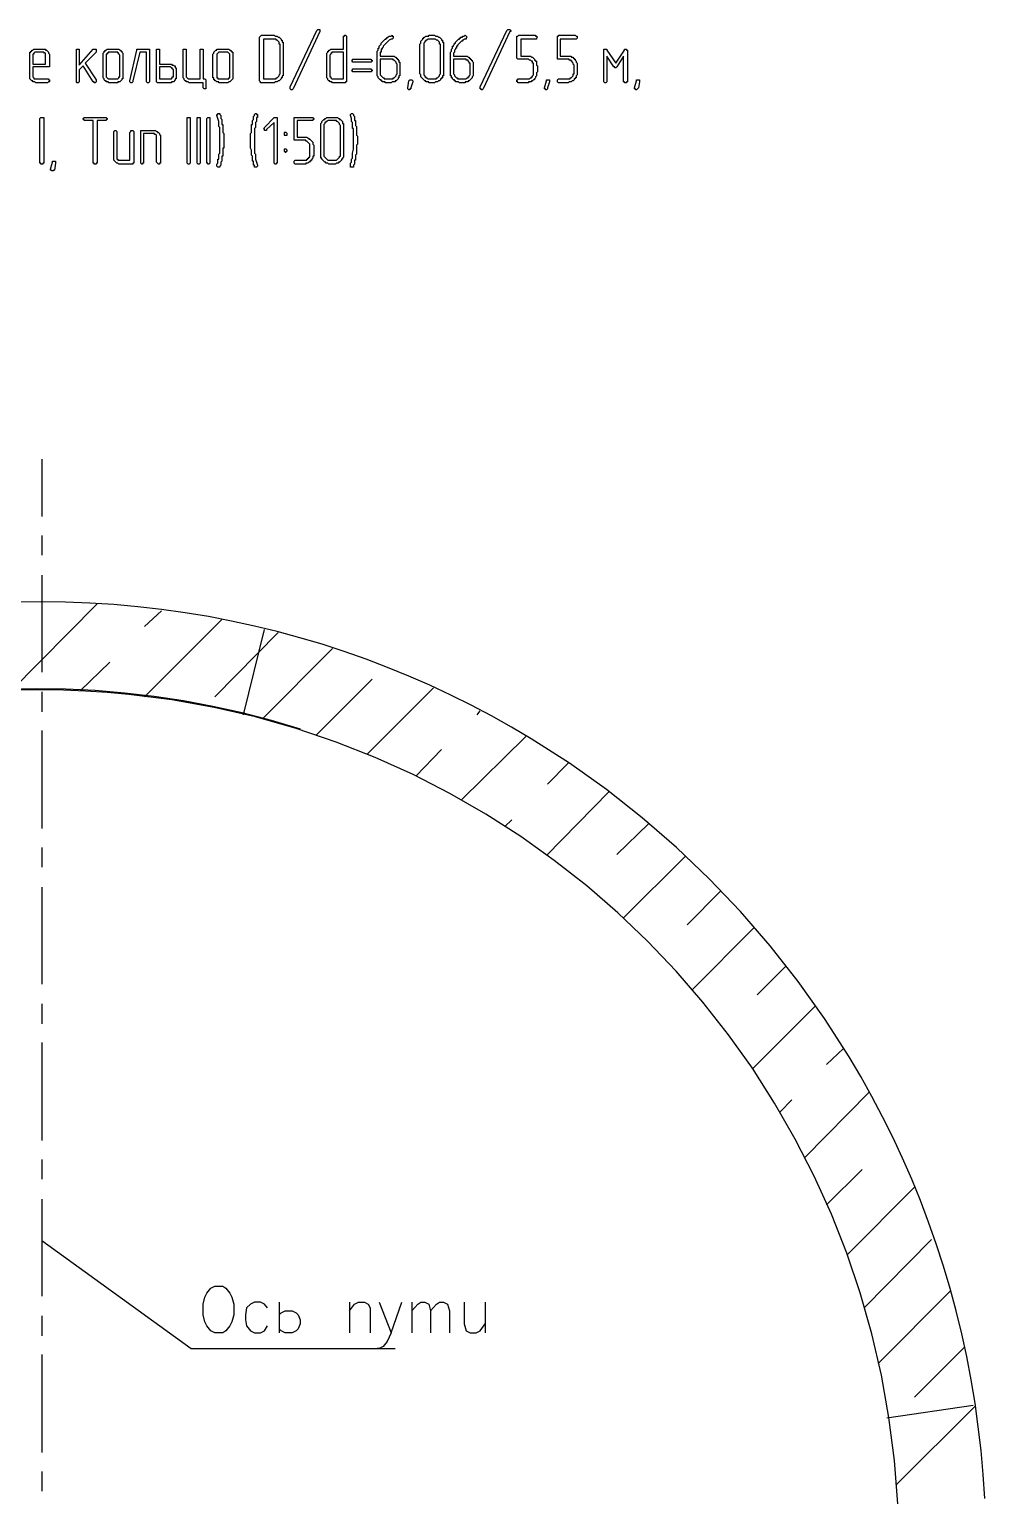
# Model space of a CAD drawing. Header units: millimetres. Extents: x 1 to 1188, y 1 to 840.
# Drawn here: x 634.8 to 696.1, y 267.4 to 361.5 of the extents above; entities that cross this region are included whole.
import ezdxf

# ---------------------------------------------------------------- set-up
doc = ezdxf.new("R2010")
doc.units = ezdxf.units.MM
doc.layers.add('GEOMETRY', color=7, linetype='Continuous')
doc.layers.add('TEXT_OUTLINE', color=7, linetype='Continuous')

msp = doc.modelspace()

# ---------------------------------------------------------------- linework, layer by layer
at = {"layer": 'GEOMETRY'}
for points in [[(653.485, 361.385), (651.771, 357.703), (651.707, 357.639), (651.644, 357.639), (651.581, 357.703), (651.581, 357.83), (653.295, 361.448), (653.358, 361.513), (653.485, 361.513)], [(665.678, 361.385), (663.964, 357.703), (663.9, 357.639), (663.835, 357.639), (663.835, 357.703), (663.772, 357.703), (663.772, 357.83), (665.488, 361.448), (665.551, 361.513), (665.678, 361.513), (665.741, 361.448), (665.741, 361.385)], [(651.135, 358.782), (651.135, 358.528), (651.072, 358.528), (651.072, 358.402), (651.009, 358.402), (651.009, 358.338), (650.945, 358.273), (650.882, 358.21), (650.819, 358.21), (650.755, 358.147), (650.628, 358.147), (650.565, 358.083), (649.676, 358.083), (649.676, 358.147), (649.613, 358.21), (649.613, 361.005), (649.739, 361.131), (650.565, 361.131), (650.628, 361.068), (650.755, 361.068), (650.819, 361.005), (650.882, 361.005), (651.009, 360.878), (651.009, 360.814), (651.072, 360.814), (651.072, 360.688), (651.135, 360.688)], [(650.945, 358.782), (650.945, 360.56), (650.882, 360.56), (650.882, 360.688), (650.755, 360.814), (650.692, 360.814), (650.692, 360.878), (649.866, 360.878), (649.866, 358.338), (650.692, 358.338), (650.692, 358.402), (650.755, 358.402), (650.882, 358.528), (650.882, 358.592), (650.945, 358.655)], [(655.009, 360.243), (655.009, 361.068), (655.073, 361.068), (655.073, 361.131), (655.136, 361.131), (655.201, 361.068), (655.201, 358.147), (655.136, 358.147), (655.136, 358.083), (654.31, 358.083), (654.247, 358.147), (654.12, 358.147), (654.12, 358.21), (654.057, 358.21), (653.994, 358.273), (653.994, 358.338), (653.93, 358.402), (653.93, 359.989), (653.994, 360.052), (653.994, 360.116), (654.057, 360.116), (654.057, 360.179), (654.12, 360.179), (654.184, 360.243)], [(657.169, 359.671), (657.169, 360.116), (657.232, 360.179), (657.232, 360.306), (657.295, 360.306), (657.295, 360.433), (657.422, 360.56), (657.422, 360.623), (657.485, 360.688), (657.55, 360.751), (657.677, 360.878), (657.74, 360.878), (657.74, 360.941), (657.804, 360.941), (657.804, 361.005), (657.867, 361.005), (657.931, 361.068), (658.057, 361.068), (658.121, 361.131), (658.121, 361.068), (658.184, 361.068), (658.184, 360.941), (658.121, 360.878), (658.057, 360.878), (657.931, 360.814), (657.804, 360.688), (657.74, 360.623), (657.55, 360.433), (657.55, 360.369), (657.485, 360.306), (657.485, 360.243), (657.422, 360.243), (657.422, 360.052), (657.359, 360.052), (657.359, 359.798), (658.248, 359.798), (658.311, 359.734), (658.376, 359.734), (658.376, 359.671), (658.439, 359.671), (658.439, 359.607), (658.502, 359.607), (658.502, 359.544), (658.566, 359.544), (658.566, 359.417), (658.629, 359.417), (658.629, 358.528), (658.566, 358.528), (658.566, 358.402), (658.502, 358.402), (658.502, 358.338), (658.439, 358.273), (658.376, 358.21), (658.311, 358.21), (658.311, 358.147), (658.121, 358.147), (658.057, 358.083), (657.677, 358.083), (657.677, 358.147), (657.485, 358.147), (657.485, 358.21), (657.422, 358.21), (657.422, 358.273), (657.359, 358.273), (657.295, 358.338), (657.232, 358.402), (657.232, 358.465), (657.169, 358.528)], [(661.423, 358.782), (661.423, 358.528), (661.359, 358.528), (661.359, 358.402), (661.296, 358.402), (661.296, 358.338), (661.232, 358.338), (661.232, 358.273), (661.169, 358.21), (661.106, 358.21), (661.042, 358.147), (660.915, 358.147), (660.852, 358.083), (660.47, 358.083), (660.47, 358.147), (660.28, 358.147), (660.28, 358.21), (660.217, 358.21), (660.153, 358.273), (660.09, 358.338), (659.963, 358.465), (659.963, 358.592), (659.898, 358.655), (659.898, 360.56), (659.963, 360.623), (659.963, 360.751), (660.09, 360.878), (660.09, 360.941), (660.153, 360.941), (660.153, 361.005), (660.217, 361.005), (660.28, 361.068), (660.47, 361.068), (660.47, 361.131), (660.852, 361.131), (660.915, 361.068), (661.042, 361.068), (661.106, 361.005), (661.169, 361.005), (661.296, 360.878), (661.296, 360.814), (661.359, 360.814), (661.359, 360.688), (661.423, 360.688)], [(661.232, 358.782), (661.232, 360.56), (661.169, 360.56), (661.169, 360.688), (661.042, 360.814), (660.979, 360.814), (660.915, 360.878), (660.407, 360.878), (660.344, 360.814), (660.28, 360.814), (660.28, 360.751), (660.217, 360.751), (660.217, 360.688), (660.153, 360.623), (660.153, 358.592), (660.217, 358.528), (660.217, 358.465), (660.28, 358.465), (660.28, 358.402), (660.344, 358.402), (660.407, 358.338), (660.979, 358.338), (660.979, 358.402), (661.042, 358.402), (661.169, 358.528), (661.169, 358.592), (661.232, 358.655)], [(661.868, 359.671), (661.868, 360.052), (661.931, 360.116), (661.931, 360.243), (661.994, 360.306), (661.994, 360.433), (662.058, 360.433), (662.058, 360.496), (662.121, 360.56), (662.121, 360.623), (662.185, 360.623), (662.185, 360.688), (662.248, 360.751), (662.313, 360.814), (662.376, 360.878), (662.439, 360.878), (662.439, 360.941), (662.503, 360.941), (662.503, 361.005), (662.63, 361.005), (662.63, 361.068), (662.756, 361.068), (662.82, 361.131), (662.947, 361.005), (662.883, 360.941), (662.883, 360.878), (662.756, 360.878), (662.693, 360.814), (662.63, 360.814), (662.63, 360.751), (662.566, 360.751), (662.503, 360.688), (662.439, 360.623), (662.313, 360.496), (662.313, 360.433), (662.248, 360.433), (662.248, 360.306), (662.185, 360.306), (662.185, 360.243), (662.121, 360.179), (662.121, 360.052), (662.058, 359.989), (662.058, 359.798), (662.947, 359.798), (663.01, 359.734), (663.073, 359.734), (663.073, 359.671), (663.138, 359.671), (663.138, 359.607), (663.202, 359.607), (663.202, 359.544), (663.265, 359.544), (663.265, 359.481), (663.328, 359.417), (663.328, 358.528), (663.265, 358.465), (663.265, 358.402), (663.202, 358.338), (663.138, 358.273), (663.073, 358.21), (663.01, 358.21), (663.01, 358.147), (662.82, 358.147), (662.82, 358.083), (662.439, 358.083), (662.376, 358.147), (662.185, 358.147), (662.185, 358.21), (662.121, 358.21), (662.121, 358.273), (662.058, 358.273), (661.994, 358.338), (661.994, 358.402), (661.931, 358.402), (661.931, 358.528), (661.868, 358.528)], [(667.456, 358.782), (667.392, 358.719), (667.392, 358.528), (667.329, 358.465), (667.329, 358.402), (667.265, 358.338), (667.265, 358.273), (667.202, 358.273), (667.139, 358.21), (667.075, 358.21), (667.075, 358.147), (666.884, 358.147), (666.884, 358.083), (666.185, 358.083), (666.185, 358.147), (666.122, 358.147), (666.122, 358.273), (666.185, 358.273), (666.185, 358.338), (666.947, 358.338), (667.01, 358.402), (667.075, 358.402), (667.075, 358.465), (667.139, 358.465), (667.139, 358.528), (667.202, 358.592), (667.202, 359.354), (667.139, 359.354), (667.139, 359.481), (667.075, 359.481), (667.01, 359.544), (666.947, 359.544), (666.884, 359.607), (666.185, 359.607), (666.122, 359.671), (666.122, 361.068), (666.185, 361.068), (666.248, 361.131), (667.329, 361.131), (667.329, 361.068), (667.392, 361.068), (667.456, 361.005), (667.392, 360.941), (667.392, 360.878), (666.377, 360.878), (666.377, 359.798), (667.01, 359.798), (667.075, 359.734), (667.139, 359.734), (667.265, 359.607), (667.265, 359.544), (667.329, 359.544), (667.329, 359.481), (667.392, 359.481), (667.392, 359.227), (667.456, 359.164)], [(669.995, 358.782), (669.995, 358.592), (669.932, 358.528), (669.932, 358.402), (669.869, 358.402), (669.869, 358.338), (669.805, 358.338), (669.805, 358.273), (669.742, 358.21), (669.678, 358.21), (669.615, 358.147), (669.488, 358.147), (669.423, 358.083), (668.789, 358.083), (668.726, 358.147), (668.726, 358.273), (668.789, 358.338), (669.552, 358.338), (669.552, 358.402), (669.615, 358.402), (669.742, 358.528), (669.742, 358.655), (669.805, 358.655), (669.805, 359.227), (669.742, 359.29), (669.742, 359.354), (669.678, 359.417), (669.678, 359.481), (669.615, 359.481), (669.615, 359.544), (669.488, 359.544), (669.488, 359.607), (668.726, 359.607), (668.726, 361.068), (668.789, 361.068), (668.789, 361.131), (669.869, 361.131), (669.932, 361.068), (669.995, 361.068), (669.995, 360.941), (669.932, 360.878), (668.916, 360.878), (668.916, 359.798), (669.615, 359.798), (669.615, 359.734), (669.742, 359.734), (669.742, 359.671), (669.805, 359.671), (669.805, 359.607), (669.869, 359.607), (669.869, 359.544), (669.932, 359.481), (669.932, 359.417), (669.995, 359.354)], [(635.07, 359.1), (635.07, 358.465), (635.134, 358.402), (635.134, 358.338), (636.086, 358.338), (636.086, 358.273), (636.151, 358.273), (636.151, 358.147), (636.086, 358.147), (636.023, 358.083), (635.26, 358.083), (635.197, 358.147), (635.07, 358.147), (635.07, 358.21), (635.007, 358.21), (634.944, 358.273), (634.88, 358.338), (634.88, 360.052), (634.944, 360.052), (634.944, 360.116), (635.007, 360.116), (635.007, 360.179), (635.07, 360.179), (635.134, 360.243), (635.896, 360.243), (635.896, 360.179), (635.959, 360.179), (636.086, 360.052), (636.086, 359.989), (636.151, 359.926), (636.151, 359.1)], [(635.07, 359.29), (635.896, 359.29), (635.896, 359.989), (635.832, 359.989), (635.769, 360.052), (635.197, 360.052), (635.134, 359.989), (635.134, 359.926), (635.07, 359.926)], [(638.435, 359.354), (639.134, 358.273), (639.134, 358.147), (639.071, 358.083), (639.007, 358.083), (639.007, 358.147), (638.944, 358.147), (638.309, 359.164), (638.055, 358.909), (638.055, 358.147), (637.992, 358.083), (637.928, 358.083), (637.865, 358.147), (637.865, 360.243), (638.055, 360.243), (638.055, 359.227), (638.944, 360.243), (639.134, 360.243), (639.134, 360.052)], [(640.848, 358.528), (640.848, 358.338), (640.785, 358.338), (640.785, 358.273), (640.658, 358.147), (640.531, 358.147), (640.531, 358.083), (639.96, 358.083), (639.896, 358.147), (639.769, 358.147), (639.769, 358.21), (639.706, 358.21), (639.643, 358.273), (639.643, 358.338), (639.579, 358.402), (639.579, 359.989), (639.643, 360.052), (639.643, 360.116), (639.706, 360.116), (639.706, 360.179), (639.769, 360.179), (639.833, 360.243), (640.595, 360.243), (640.658, 360.179), (640.722, 360.179), (640.722, 360.116), (640.785, 360.116), (640.785, 360.052), (640.848, 359.989)], [(640.658, 358.528), (640.658, 359.861), (640.595, 359.926), (640.595, 359.989), (640.531, 359.989), (640.531, 360.052), (639.896, 360.052), (639.896, 359.989), (639.833, 359.989), (639.833, 359.926), (639.769, 359.926), (639.769, 358.465), (639.896, 358.338), (640.531, 358.338), (640.595, 358.402), (640.595, 358.465), (640.658, 358.465)], [(642.564, 358.21), (642.564, 358.147), (642.501, 358.083), (642.436, 358.083), (642.373, 358.147), (642.373, 360.052), (641.929, 360.052), (641.484, 358.21), (641.484, 358.147), (641.42, 358.083), (641.357, 358.083), (641.294, 358.147), (641.294, 358.21), (641.739, 360.179), (641.739, 360.243), (642.564, 360.243)], [(643.198, 359.29), (643.96, 359.29), (644.023, 359.227), (644.088, 359.227), (644.152, 359.164), (644.215, 359.164), (644.215, 359.035), (644.278, 359.035), (644.278, 358.338), (644.215, 358.338), (644.215, 358.273), (644.088, 358.147), (643.96, 358.147), (643.96, 358.083), (643.071, 358.083), (643.008, 358.147), (643.008, 360.243), (643.198, 360.243)], [(645.802, 358.338), (645.802, 360.243), (645.993, 360.243), (645.993, 358.338), (646.119, 358.338), (646.183, 358.273), (646.183, 357.703), (646.056, 357.703), (645.993, 357.766), (645.993, 358.083), (645.104, 358.083), (645.04, 358.147), (644.914, 358.147), (644.914, 358.21), (644.85, 358.21), (644.785, 358.273), (644.785, 358.338), (644.722, 358.402), (644.722, 360.243), (644.914, 360.243), (644.914, 358.465), (645.04, 358.338)], [(647.897, 358.528), (647.897, 358.338), (647.834, 358.273), (647.707, 358.147), (647.644, 358.147), (647.58, 358.083), (647.008, 358.083), (647.008, 358.147), (646.881, 358.147), (646.818, 358.21), (646.755, 358.21), (646.755, 358.273), (646.691, 358.273), (646.691, 358.402), (646.628, 358.402), (646.628, 359.926), (646.691, 359.989), (646.691, 360.052), (646.818, 360.179), (646.881, 360.179), (646.881, 360.243), (647.644, 360.243), (647.707, 360.179), (647.77, 360.179), (647.77, 360.116), (647.834, 360.116), (647.834, 360.052), (647.897, 360.052)], [(647.707, 358.528), (647.707, 359.926), (647.58, 360.052), (647.008, 360.052), (646.881, 359.926), (646.881, 358.402), (646.945, 358.402), (646.945, 358.338), (647.644, 358.338), (647.644, 358.402), (647.707, 358.402)], [(655.009, 360.052), (654.247, 360.052), (654.247, 359.989), (654.184, 359.989), (654.184, 359.926), (654.12, 359.861), (654.12, 358.465), (654.184, 358.465), (654.184, 358.402), (654.247, 358.338), (655.009, 358.338)], [(656.723, 359.417), (655.581, 359.417), (655.581, 359.481), (655.518, 359.481), (655.581, 359.544), (655.581, 359.607), (656.788, 359.607), (656.788, 359.544), (656.852, 359.544), (656.852, 359.481), (656.788, 359.417)], [(657.359, 359.607), (657.359, 358.592), (657.485, 358.465), (657.55, 358.402), (657.614, 358.402), (657.614, 358.338), (658.184, 358.338), (658.184, 358.402), (658.248, 358.402), (658.311, 358.465), (658.376, 358.528), (658.376, 358.592), (658.439, 358.655), (658.439, 359.29), (658.376, 359.354), (658.376, 359.417), (658.311, 359.481), (658.248, 359.544), (658.184, 359.544), (658.184, 359.607)], [(662.058, 359.607), (662.058, 358.655), (662.121, 358.592), (662.121, 358.528), (662.248, 358.402), (662.313, 358.402), (662.313, 358.338), (662.883, 358.338), (662.947, 358.402), (663.01, 358.402), (663.01, 358.465), (663.073, 358.465), (663.073, 358.528), (663.138, 358.592), (663.138, 359.354), (663.073, 359.354), (663.073, 359.417), (663.01, 359.481), (663.01, 359.544), (662.883, 359.544), (662.883, 359.607)], [(673.234, 358.21), (673.234, 358.147), (673.17, 358.147), (673.17, 358.083), (673.044, 358.083), (673.044, 358.147), (672.98, 358.147), (672.98, 359.798), (672.535, 359.1), (672.472, 359.035), (672.408, 359.035), (672.408, 359.1), (672.345, 359.1), (671.901, 359.798), (671.901, 358.147), (671.838, 358.083), (671.773, 358.083), (671.71, 358.147), (671.71, 360.243), (671.901, 360.243), (671.901, 360.179), (672.472, 359.354), (673.044, 360.179), (673.044, 360.243), (673.17, 360.243), (673.17, 360.179), (673.234, 360.179)], [(643.198, 359.1), (643.198, 358.338), (643.96, 358.338), (644.023, 358.402), (644.023, 358.465), (644.088, 358.465), (644.088, 358.909), (644.023, 358.972), (644.023, 359.035), (643.96, 359.035), (643.897, 359.1)], [(656.723, 358.782), (655.581, 358.782), (655.581, 358.845), (655.518, 358.845), (655.581, 358.909), (655.581, 358.972), (656.788, 358.972), (656.788, 358.909), (656.852, 358.909), (656.852, 358.845), (656.788, 358.782)], [(659.328, 357.766), (659.328, 357.703), (659.264, 357.703), (659.264, 357.639), (659.201, 357.639), (659.138, 357.703), (659.138, 357.766), (659.201, 358.21), (659.264, 358.273), (659.391, 358.273), (659.455, 358.21), (659.455, 358.147)], [(668.091, 357.766), (668.091, 357.703), (668.027, 357.639), (667.964, 357.639), (667.964, 357.703), (667.901, 357.703), (667.901, 357.766), (668.027, 358.21), (668.027, 358.273), (668.218, 358.273), (668.218, 358.147)], [(673.932, 357.766), (673.806, 357.639), (673.742, 357.639), (673.742, 357.703), (673.679, 357.703), (673.679, 357.766), (673.806, 358.21), (673.806, 358.273), (673.996, 358.273), (673.996, 358.147)], [(635.769, 353.004), (635.769, 352.94), (635.706, 352.94), (635.706, 352.877), (635.579, 352.877), (635.579, 352.94), (635.515, 352.94), (635.515, 355.797), (635.579, 355.86), (635.769, 355.86)], [(638.944, 355.67), (638.372, 355.67), (638.372, 355.734), (638.309, 355.734), (638.309, 355.797), (638.372, 355.86), (639.769, 355.86), (639.833, 355.797), (639.833, 355.734), (639.769, 355.734), (639.769, 355.67), (639.198, 355.67), (639.198, 352.94), (639.134, 352.94), (639.134, 352.877), (639.007, 352.877), (639.007, 352.94), (638.944, 352.94)], [(645.167, 353.004), (645.167, 352.94), (645.104, 352.877), (645.04, 352.877), (644.977, 352.94), (644.977, 355.86), (645.167, 355.86)], [(645.802, 353.004), (645.802, 352.94), (645.739, 352.877), (645.676, 352.877), (645.611, 352.94), (645.611, 355.86), (645.802, 355.86)], [(646.438, 353.004), (646.438, 352.94), (646.373, 352.877), (646.31, 352.877), (646.31, 352.94), (646.246, 352.94), (646.246, 355.797), (646.31, 355.86), (646.438, 355.86)], [(647.072, 352.75), (647.072, 352.685), (646.945, 352.685), (646.881, 352.75), (646.881, 352.877), (646.945, 352.94), (646.945, 353.194), (647.008, 353.194), (647.008, 353.511), (647.072, 353.576), (647.072, 355.227), (647.008, 355.29), (647.008, 355.607), (646.945, 355.797), (646.881, 355.989), (646.881, 356.052), (646.945, 356.052), (646.945, 356.115), (647.072, 356.115), (647.072, 356.052), (647.135, 355.989), (647.135, 355.797), (647.198, 355.734), (647.198, 355.417), (647.263, 355.417), (647.263, 354.908), (647.327, 354.845), (647.327, 353.893), (647.263, 353.893), (647.263, 353.384), (647.198, 353.384), (647.198, 353.067), (647.135, 353.004), (647.135, 352.814)], [(649.485, 352.814), (649.485, 352.75), (649.421, 352.685), (649.294, 352.685), (649.294, 352.814), (649.231, 352.814), (649.231, 353.067), (649.168, 353.067), (649.168, 353.384), (649.104, 353.448), (649.104, 353.766), (649.041, 353.893), (649.041, 354.845), (649.104, 354.908), (649.104, 355.417), (649.168, 355.417), (649.168, 355.67), (649.231, 355.734), (649.231, 355.925), (649.294, 355.989), (649.294, 356.052), (649.358, 356.115), (649.421, 356.115), (649.421, 356.052), (649.485, 356.052), (649.485, 355.86), (649.421, 355.86), (649.421, 355.607), (649.358, 355.544), (649.358, 355.227), (649.294, 355.163), (649.294, 353.576), (649.358, 353.511), (649.358, 353.194)], [(650.755, 353.004), (650.755, 352.94), (650.692, 352.94), (650.692, 352.877), (650.628, 352.877), (650.565, 352.94), (650.565, 355.544), (650.056, 355.098), (650.056, 355.035), (649.93, 355.035), (649.93, 355.098), (649.866, 355.163), (649.93, 355.163), (649.93, 355.227), (650.565, 355.86), (650.755, 355.86)], [(653.105, 353.511), (653.105, 353.384), (653.041, 353.384), (653.041, 353.257), (652.978, 353.194), (652.978, 353.131), (652.914, 353.131), (652.914, 353.067), (652.851, 353.067), (652.851, 353.004), (652.788, 353.004), (652.723, 352.94), (652.596, 352.94), (652.596, 352.877), (651.898, 352.877), (651.834, 352.94), (651.834, 353.067), (651.898, 353.131), (652.66, 353.131), (652.66, 353.194), (652.723, 353.194), (652.723, 353.257), (652.788, 353.257), (652.788, 353.321), (652.851, 353.321), (652.851, 354.146), (652.788, 354.21), (652.723, 354.273), (652.66, 354.338), (652.596, 354.338), (652.596, 354.401), (651.834, 354.401), (651.834, 355.86), (653.041, 355.86), (653.105, 355.797), (653.105, 355.734), (653.041, 355.734), (653.041, 355.67), (652.026, 355.67), (652.026, 354.591), (652.66, 354.591), (652.723, 354.528), (652.788, 354.528), (652.788, 354.464), (652.851, 354.464), (652.978, 354.338), (653.041, 354.273), (653.041, 354.146), (653.105, 354.083)], [(655.009, 353.511), (655.009, 353.321), (654.946, 353.257), (654.946, 353.194), (654.882, 353.194), (654.882, 353.131), (654.756, 353.004), (654.692, 353.004), (654.692, 352.94), (654.565, 352.94), (654.502, 352.877), (654.057, 352.877), (653.994, 352.94), (653.867, 352.94), (653.867, 353.004), (653.803, 353.004), (653.613, 353.194), (653.613, 353.257), (653.548, 353.257), (653.548, 355.48), (653.613, 355.544), (653.613, 355.607), (653.74, 355.734), (653.803, 355.734), (653.803, 355.797), (653.867, 355.797), (653.93, 355.86), (654.629, 355.86), (654.692, 355.797), (654.756, 355.797), (654.756, 355.734), (654.819, 355.734), (654.946, 355.607), (654.946, 355.48), (655.009, 355.48)], [(654.819, 353.511), (654.819, 355.353), (654.756, 355.417), (654.756, 355.48), (654.629, 355.607), (654.565, 355.607), (654.565, 355.67), (653.994, 355.67), (653.93, 355.607), (653.867, 355.607), (653.867, 355.544), (653.803, 355.544), (653.803, 355.48), (653.74, 355.417), (653.74, 353.384), (653.994, 353.131), (654.565, 353.131), (654.756, 353.321), (654.756, 353.384), (654.819, 353.384)], [(655.644, 352.75), (655.644, 352.685), (655.454, 352.685), (655.454, 352.94), (655.518, 353.004), (655.518, 353.194), (655.581, 353.257), (655.581, 353.576), (655.644, 353.829), (655.644, 355.163), (655.581, 355.163), (655.581, 355.544), (655.518, 355.607), (655.518, 355.797), (655.454, 355.989), (655.454, 356.052), (655.518, 356.115), (655.581, 356.115), (655.644, 356.052), (655.644, 355.989), (655.708, 355.925), (655.708, 355.67), (655.771, 355.67), (655.771, 355.353), (655.835, 355.29), (655.835, 354.718), (655.898, 354.655), (655.898, 354.146), (655.835, 354.083), (655.835, 353.511), (655.771, 353.448), (655.771, 353.131), (655.708, 353.131), (655.708, 352.877), (655.644, 352.814)], [(641.547, 353.004), (641.547, 352.94), (641.484, 352.94), (641.484, 352.877), (640.595, 352.877), (640.531, 352.94), (640.468, 352.94), (640.278, 353.131), (640.278, 354.972), (640.341, 355.035), (640.405, 355.035), (640.468, 354.972), (640.468, 353.194), (640.531, 353.194), (640.531, 353.131), (641.294, 353.131), (641.294, 354.908), (641.357, 354.972), (641.357, 355.035), (641.484, 355.035), (641.547, 354.972)], [(643.263, 353.004), (643.263, 352.94), (643.198, 352.94), (643.198, 352.877), (643.135, 352.877), (643.008, 353.004), (643.008, 354.718), (642.944, 354.781), (642.881, 354.781), (642.881, 354.845), (642.182, 354.845), (642.182, 352.94), (642.119, 352.94), (642.119, 352.877), (642.056, 352.877), (641.992, 352.94), (641.992, 355.035), (642.944, 355.035), (643.008, 354.972), (643.071, 354.972), (643.071, 354.908), (643.135, 354.908), (643.198, 354.845), (643.198, 354.781), (643.263, 354.718)], [(651.264, 354.908), (651.2, 354.908), (651.2, 354.718), (651.39, 354.718), (651.39, 354.845), (651.327, 354.908)], [(651.264, 353.829), (651.2, 353.829), (651.2, 353.702), (651.264, 353.639), (651.327, 353.639), (651.327, 353.702), (651.39, 353.702), (651.39, 353.766), (651.327, 353.829)], [(636.468, 352.495), (636.404, 352.495), (636.404, 352.432), (636.277, 352.432), (636.277, 352.495), (636.214, 352.495), (636.214, 352.559), (636.341, 353.004), (636.341, 353.067), (636.531, 353.067), (636.531, 352.94)], [(646.755, 280.931), (647.263, 280.931), (647.453, 280.804), (647.707, 280.486), (647.834, 280.232), (647.96, 279.789), (647.96, 279.09), (647.834, 278.645), (647.707, 278.391), (647.453, 278.073), (647.263, 277.946), (646.755, 277.946), (646.501, 278.073), (646.246, 278.391), (646.119, 278.645), (645.993, 279.09), (645.993, 279.789), (646.119, 280.232), (646.246, 280.486), (646.501, 280.804)]]:
    msp.add_lwpolyline(points, close=True, dxfattribs=at)
for points in [[(635.642, 333.954), (635.642, 330.27)], [(635.642, 329.064), (635.642, 327.794)], [(635.642, 326.523), (635.642, 320.302)], [(633.673, 319.094), (639.198, 324.682)], [(642.246, 323.222), (643.326, 324.239)], [(642.246, 318.714), (647.198, 323.667)], [(646.755, 318.714), (650.819, 322.841)], [(648.596, 317.57), (649.93, 323.031)], [(649.803, 317.317), (654.31, 321.826)], [(638.119, 319.094), (640.023, 320.935)], [(635.642, 319.031), (635.642, 317.76)], [(653.231, 316.238), (656.852, 319.856)], [(656.533, 315.031), (660.789, 319.285)], [(663.582, 317.57), (663.772, 317.825)], [(635.642, 316.555), (635.642, 310.268)], [(662.566, 312.109), (666.694, 316.173)], [(659.645, 313.633), (661.296, 315.348)], [(668.091, 313.126), (669.423, 314.459)], [(668.027, 308.554), (672.028, 312.618)], [(665.36, 310.395), (665.805, 310.84)], [(672.535, 308.617), (674.568, 310.585)], [(635.642, 309.061), (635.642, 307.792)], [(672.98, 304.553), (676.917, 308.49)], [(635.642, 306.521), (635.642, 300.298)], [(677.044, 304.108), (679.203, 306.268)], [(677.361, 299.918), (681.363, 303.918)], [(681.553, 299.601), (683.394, 301.442)], [(635.642, 299.029), (635.642, 297.758)], [(681.235, 294.838), (685.298, 298.902)], [(635.642, 296.552), (635.642, 290.266)], [(685.997, 295.155), (687.077, 296.171)], [(683.014, 292.107), (683.776, 292.869)], [(684.601, 289.185), (688.728, 293.377)], [(635.642, 289.059), (635.642, 287.789)], [(685.997, 286.139), (688.283, 288.423)], [(687.331, 282.964), (691.648, 287.281)], [(635.642, 286.519), (635.642, 280.296)], [(635.642, 283.852), (645.231, 276.931), (658.311, 276.931)], [(688.41, 279.534), (692.729, 283.916)], [(689.3, 275.978), (693.935, 280.614)], [(650.12, 279.534), (649.93, 279.789), (649.676, 279.915), (649.294, 279.915), (649.041, 279.789), (648.786, 279.534), (648.723, 279.09), (648.723, 278.772), (648.786, 278.391), (649.041, 278.073), (649.294, 277.946), (649.676, 277.946), (649.93, 278.073), (650.12, 278.391)], [(650.882, 279.915), (650.882, 277.946)], [(655.391, 279.915), (655.391, 277.946)], [(655.391, 279.344), (655.708, 279.789), (655.963, 279.915), (656.343, 279.915), (656.597, 279.789), (656.723, 279.534), (656.723, 277.946)], [(657.295, 279.915), (658.057, 277.946), (658.756, 279.915)], [(659.391, 279.915), (659.391, 277.946)], [(659.391, 279.344), (659.772, 279.789), (659.963, 279.915), (660.217, 279.915), (660.47, 279.789), (660.597, 279.344), (660.597, 277.946)], [(660.597, 279.344), (660.979, 279.789), (661.169, 279.915), (661.423, 279.915), (661.677, 279.789), (661.804, 279.344), (661.804, 277.946)], [(662.756, 279.915), (662.756, 278.518), (662.883, 278.073), (663.138, 277.946), (663.519, 277.946), (663.772, 278.073), (664.09, 278.518)], [(664.09, 279.915), (664.09, 277.946)], [(635.642, 279.027), (635.642, 277.756)], [(650.882, 279.09), (651.009, 279.217), (651.264, 279.344), (651.707, 279.344), (651.961, 279.217), (652.089, 279.09), (652.216, 278.772), (652.216, 278.518), (652.089, 278.201), (651.961, 278.073), (651.707, 277.946), (651.264, 277.946), (651.009, 278.073), (650.882, 278.201)], [(658.057, 277.946), (657.804, 277.376), (657.55, 277.057), (657.295, 276.931), (657.169, 276.931)], [(691.648, 273.819), (694.823, 276.994)], [(635.642, 276.55), (635.642, 270.264)], [(689.871, 272.485), (695.395, 273.31)], [(690.443, 268.168), (695.522, 273.247)], [(635.642, 269.056), (635.642, 267.786)]]:
    msp.add_lwpolyline(points, dxfattribs=at)
at = {"layer": 'TEXT_OUTLINE'}
for points in [[(635.61, 324.809), (634.046, 324.789)], [(696.142, 267.318), (696.044, 268.862), (695.908, 270.396), (695.734, 271.918), (695.522, 273.429), (695.274, 274.928), (694.989, 276.414), (694.669, 277.887), (694.313, 279.346), (693.921, 280.792), (693.496, 282.222), (693.036, 283.638), (692.543, 285.039), (692.017, 286.423), (691.458, 287.791), (690.867, 289.142), (690.244, 290.476), (689.59, 291.792), (688.905, 293.089), (688.191, 294.368), (687.446, 295.627), (685.869, 298.087), (684.18, 300.463), (682.38, 302.753), (680.475, 304.952), (678.468, 307.057), (676.363, 309.064), (674.164, 310.969), (671.874, 312.768), (669.498, 314.458), (667.039, 316.034), (665.78, 316.779), (664.501, 317.494), (663.203, 318.178), (661.887, 318.832), (660.554, 319.455), (659.203, 320.046), (657.835, 320.605), (656.45, 321.131), (655.05, 321.625), (653.634, 322.084), (652.203, 322.51), (650.758, 322.901), (649.298, 323.257), (647.825, 323.578), (646.339, 323.862), (644.841, 324.111), (643.33, 324.322), (641.807, 324.496), (640.274, 324.632), (638.729, 324.73), (637.175, 324.789), (635.61, 324.809)], [(652.243, 316.641), (650.381, 317.197), (648.51, 317.685), (646.631, 318.105), (644.746, 318.457), (642.857, 318.743), (640.965, 318.962), (639.073, 319.114), (637.181, 319.201), (635.291, 319.222), (633.406, 319.179)], [(635.61, 319.158), (634.19, 319.14)], [(690.561, 266.967), (690.472, 268.369), (690.349, 269.761), (689.999, 272.515), (689.515, 275.225), (688.901, 277.887), (688.159, 280.498), (687.294, 283.054), (686.309, 285.553), (685.207, 287.99), (683.992, 290.363), (682.667, 292.667), (681.236, 294.899), (679.702, 297.056), (678.069, 299.135), (676.339, 301.131), (674.517, 303.042), (672.606, 304.864), (670.61, 306.594), (668.531, 308.227), (666.374, 309.761), (664.142, 311.192), (661.838, 312.517), (659.465, 313.732), (657.028, 314.834), (654.529, 315.819), (651.973, 316.684), (649.362, 317.426), (646.7, 318.04), (643.99, 318.524), (641.236, 318.874), (639.844, 318.997), (638.442, 319.086), (637.031, 319.14), (635.61, 319.158)]]:
    msp.add_lwpolyline(points, dxfattribs=at)

doc.saveas('drawing.dxf')
